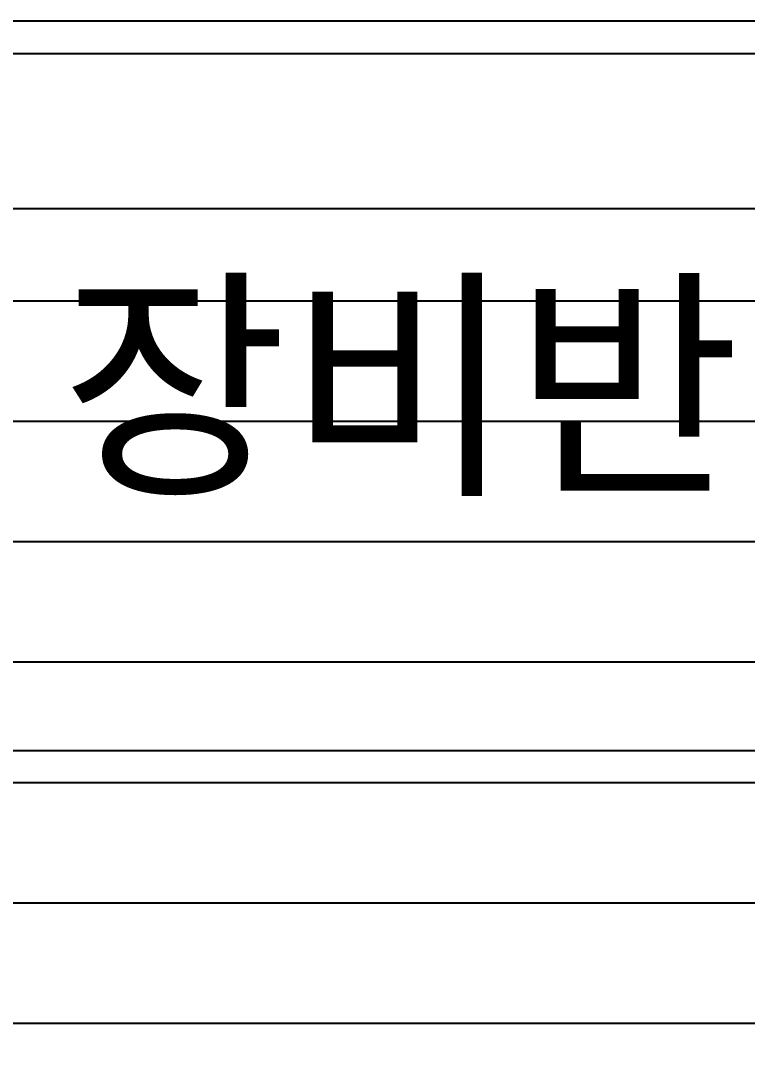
# Model space of a CAD drawing. Header units: millimetres. Extents: x 0 to 420500, y 0 to 297000.
# Drawn here: x 154473 to 155680, y 205902 to 207630 of the extents above; entities that cross this region are included whole.
import ezdxf
from ezdxf.enums import TextEntityAlignment as Align
from ezdxf.xclip import XClip

# ---------------------------------------------------------------- set-up
doc = ezdxf.new("R2010")
doc.units = ezdxf.units.MM
doc.header["$LTSCALE"] = 5000
doc.header["$XCLIPFRAME"] = 0
doc.linetypes.add('DASHED2', pattern=[0.375, 0.25, -0.125])
doc.layers.add('arch', color=8, linetype='Continuous')
doc.layers.add('TRAY', color=3, linetype='Continuous')
doc.layers.add('TXT-1', color=137, linetype='Continuous', plot=False)
doc.styles.add('스타일1', font='malgun.ttf')

# ---------------------------------------------------------------- blocks, each defined once
blk = doc.blocks.new('COMBI SHUTTER')
at = {"color": 0}
for p, q in [((-1063.1, 177.5), (3063.1, 177.5)), ((3063.1, 122.5), (-1063.1, 122.5))]:
    blk.add_line(p, q, dxfattribs=at)
blk = doc.blocks.new('XR-PLAN', base_point=(461, 408.4))
at = {"layer": 'arch'}
h = blk.add_hatch(dxfattribs=at)
h.set_pattern_fill('_USER', color=256, scale=200, pattern_type=0)
h.set_pattern_definition([(0, (76900, 38765), (0, 200), [])])
h.paths.add_polyline_path([(72900, 38765), (72900, 42465), (76900, 42465), (76900, 38765)])
at = {"layer": 'arch', "linetype": 'DASHED2', "ltscale": 2}
blk.add_lwpolyline([(72400, 42465), (72400, 41565), (77400, 41565), (77400, 42465)], dxfattribs=at)
at = {"layer": 'arch'}
blk.add_lwpolyline([(72900, 38765), (76900, 38765), (76900, 42465), (72900, 42465)], close=True, dxfattribs=at)
blk.add_blockref('COMBI SHUTTER', (73900, 42600), dxfattribs=at)
at = {"layer": 'TXT-1', "style": '스타일1'}
blk.add_text('장비반입구 (4x4 셔터)', height=300, dxfattribs=at).set_placement((75134.1, 42170.5), align=Align.MIDDLE_CENTER)
blk = doc.blocks.new('XR-배치도', base_point=(461, 408.4))
ref = blk.add_blockref('XR-PLAN', (281310.6, 275110.5), dxfattribs=dict(rotation=47.15620461600879))
XClip(ref).set_block_clipping_path([(10268.6550578449, 25854.0591988688), (121697.9567652801, 114201.9318804346)])

msp = doc.modelspace()

# ---------------------------------------------------------------- block references
at = {"layer": 'TRAY'}
ref = msp.add_blockref('XR-배치도', (-310662.8, 184385.1), dxfattribs=dict(at, rotation=312.8437953840571))
XClip(ref).set_block_clipping_path([(355016.7243769546, 126994.5435289501), (152650.6807000034, 314675.0815890764), (386231.3503509208, 566532.8207304992), (588597.394027872, 378852.2826703729)])

doc.saveas('drawing.dxf')
